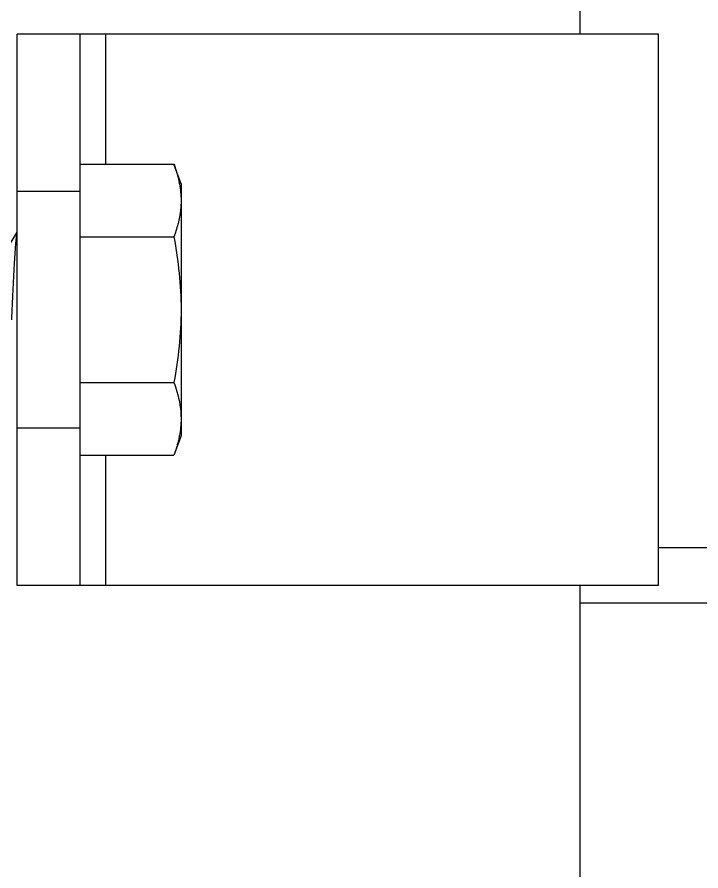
# Model space of a CAD drawing. Extents: x 27938 to 1507990, y 110129 to 923079.
# Drawn here: x 551370.5 to 551719.9, y 357887.6 to 358324.1 of the extents above; entities that cross this region are included whole.
import ezdxf

# ---------------------------------------------------------------- set-up
doc = ezdxf.new("R2010")
doc.units = 0
doc.header["$LTSCALE"] = 1000
doc.header["$MEASUREMENT"] = 0

msp = doc.modelspace()

# ---------------------------------------------------------------- linework, layer by layer
at = {"linetype": 'Continuous'}
for p, q in [((551658.01, 358942.8), (551658.01, 358315.46)), ((551370.54, 358033.55), (551370.54, 358315.46)), ((551698.28, 358315.46), (551370.54, 358315.46)), ((551402.76, 358033.55), (551402.76, 358315.46)), ((551415.91, 358248.91), (551415.91, 358315.46)), ((551698.28, 358033.55), (551698.28, 358315.46)), ((551402.76, 358248.91), (551450.68, 358248.91)), ((551454.31, 358238.94), (551450.68, 358248.91)), ((551454.31, 358238.94), (551454.31, 358110.07)), ((551402.76, 358234.91), (551370.54, 358234.91)), ((551367.08, 358208.22), (551370.54, 358214.17)), ((551402.76, 358211.7), (551450.68, 358211.7)), ((551402.76, 358137.3), (551450.68, 358137.3)), ((551370.54, 358114.09), (551402.76, 358114.09)), ((551454.31, 358110.06), (551450.68, 358100.1)), ((551402.76, 358100.1), (551450.68, 358100.1)), ((551415.91, 358033.55), (551415.91, 358100.1)), ((551698.28, 358033.55), (551370.54, 358033.55)), ((551658.01, 358033.55), (551658.01, 357499.23))]:
    msp.add_line(p, q, dxfattribs=at)
for p, q in [((553105.29, 358052.69), (551698.28, 358052.69)), ((553455, 358024.84), (551658.01, 358024.49))]:
    msp.add_line(p, q)
for centre, start, end in [((551402.31, 358229.3), 10.5275, 11.305), ((551402.31, 358119.7), 348.6919, 349.4725)]:
    msp.add_arc(centre, 52.07, start, end, dxfattribs=at)
for points, knots in [([(551450.68, 358248.91), (551450.96, 358248.13), (551452.03, 358245.05), (551452.89, 358241.89), (551453.37, 358239.51)], [0, 0, 0, 0, 0.253106, 1, 1, 1, 1]), ([(551454.31, 358230.3), (551454.31, 358228.74), (551453.97, 358222.4), (551452.31, 358216.19), (551450.68, 358211.7)], [0, 0, 0, 0, 0.246324, 1, 1, 1, 1]), ([(551367.78, 358169.41), (551368.01, 358174.3), (551368.45, 358183.65), (551369.1, 358196.45), (551369.64, 358205.55), (551370.14, 358210.96), (551370.38, 358212.93), (551370.54, 358213.71)], [0, 0, 0, 0, 0.33063, 0.632635, 0.865973, 0.946815, 1, 1, 1, 1]), ([(551450.68, 358137.3), (551451.23, 358135.78), (551453.23, 358129.77), (551454.31, 358123.41), (551454.31, 358118.7)], [0, 0, 0, 0, 0.255696, 1, 1, 1, 1]), ([(551453.37, 358109.49), (551453.21, 358108.7), (551452.5, 358105.52), (551451.52, 358102.4), (551450.68, 358100.1)], [0, 0, 0, 0, 0.247155, 1, 1, 1, 1])]:
    msp.add_open_spline(points, degree=3, knots=knots, dxfattribs=at)
for points in [[(551453.5, 358238.81), (551454.02, 358236.01), (551454.31, 358233.15), (551454.31, 358230.3)], [(551450.68, 358211.7), (551452.91, 358199.45), (551454.31, 358186.96), (551454.31, 358174.5)], [(551454.31, 358174.5), (551454.31, 358162.04), (551452.91, 358149.56), (551450.68, 358137.3)], [(551454.31, 358118.7), (551454.31, 358115.85), (551454.02, 358112.99), (551453.5, 358110.19)]]:
    msp.add_open_spline(points, degree=3, dxfattribs=at)

doc.saveas('drawing.dxf')
